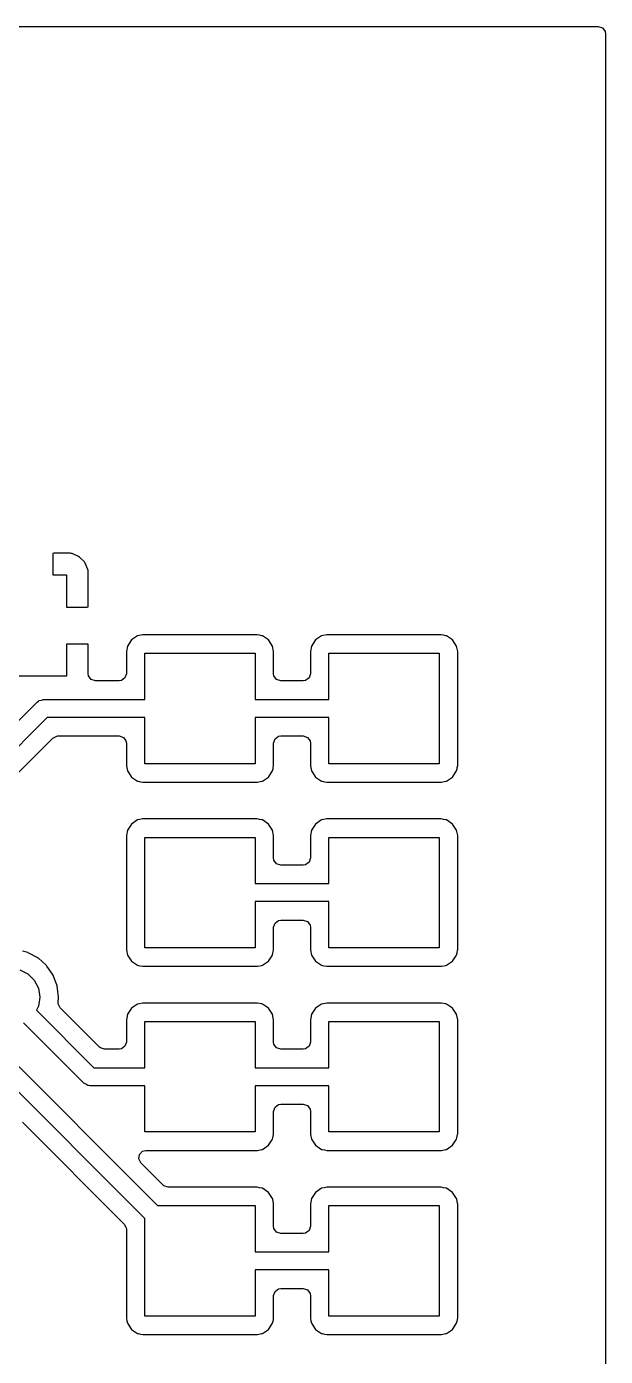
# Model space of a CAD drawing. Extents: x -0.17 to 1.37, y -0.17 to 0.97.
# Drawn here: x 1.056 to 1.37, y 0.248 to 0.97 of the extents above; entities that cross this region are included whole.
import ezdxf

# ---------------------------------------------------------------- set-up
doc = ezdxf.new("R2010")
doc.units = 0
doc.header["$MEASUREMENT"] = 0
doc.layers.add('BLACK', color=7, linetype='CONTINUOUS')

msp = doc.modelspace()

# ---------------------------------------------------------------- linework, layer by layer
at = {"layer": 'BLACK', "linetype": 'CONTINUOUS'}
for p, q in [((0.29369, 0.9703), (1.3664, 0.9703)), ((1.3664, 0.9703), (1.36869, 0.96955)), ((1.36869, 0.96955), (1.3701, 0.9676)), ((1.3701, 0.9676), (1.3703, 0.9664)), ((1.3703, 0.9664), (1.3703, -0.1664)), ((1.07012, 0.68415), (1.07, 0.68399)), ((1.07, 0.68399), (1.07, 0.6725)), ((1.07062, 0.68431), (1.07012, 0.68415)), ((1.07914, 0.68431), (1.07062, 0.68431)), ((1.07937, 0.6843), (1.07914, 0.68431)), ((1.07997, 0.68423), (1.07937, 0.6843)), ((1.08053, 0.68407), (1.07997, 0.68423)), ((1.08396, 0.68256), (1.08053, 0.68407)), ((1.08454, 0.68216), (1.08396, 0.68256)), ((1.08715, 0.67956), (1.08454, 0.68216)), ((1.08755, 0.67898), (1.08715, 0.67956)), ((1.08907, 0.67555), (1.08755, 0.67898)), ((1.07, 0.6725), (1.0775, 0.6725)), ((1.0775, 0.6725), (1.0775, 0.655)), ((1.08922, 0.67499), (1.08907, 0.67555)), ((1.0893, 0.67437), (1.08922, 0.67499)), ((1.08931, 0.67414), (1.0893, 0.67437)), ((1.08931, 0.65533), (1.08931, 0.67414)), ((1.0775, 0.655), (1.08869, 0.655)), ((1.08869, 0.655), (1.08919, 0.65516)), ((1.08919, 0.65516), (1.08931, 0.65533)), ((1.11278, 0.63722), (1.11056, 0.63391)), ((1.11609, 0.63944), (1.11278, 0.63722)), ((1.11697, 0.63961), (1.11609, 0.63944)), ((1.11883, 0.63998), (1.11697, 0.63961)), ((1.11901, 0.64002), (1.11883, 0.63998)), ((1.11883, 0.63998), (1.11883, 0.63998)), ((1.15001, 0.64002), (1.11901, 0.64002)), ((1.18099, 0.64002), (1.15001, 0.64002)), ((1.18232, 0.63975), (1.18099, 0.64002)), ((1.18353, 0.63951), (1.18232, 0.63975)), ((1.18391, 0.63944), (1.18353, 0.63951)), ((1.18353, 0.63951), (1.18353, 0.63951)), ((1.18722, 0.63722), (1.18391, 0.63944)), ((1.18944, 0.63391), (1.18722, 0.63722)), ((1.21278, 0.63722), (1.21056, 0.63391)), ((1.21609, 0.63944), (1.21278, 0.63722)), ((1.21697, 0.63961), (1.21609, 0.63944)), ((1.21883, 0.63998), (1.21697, 0.63961)), ((1.21901, 0.64002), (1.21883, 0.63998)), ((1.21883, 0.63998), (1.21883, 0.63998)), ((1.25001, 0.64002), (1.21901, 0.64002)), ((1.28099, 0.64002), (1.25001, 0.64002)), ((1.28232, 0.63975), (1.28099, 0.64002)), ((1.28353, 0.63951), (1.28232, 0.63975)), ((1.28391, 0.63944), (1.28353, 0.63951)), ((1.28353, 0.63951), (1.28353, 0.63951)), ((1.28722, 0.63722), (1.28391, 0.63944)), ((1.28944, 0.63391), (1.28722, 0.63722)), ((1.08899, 0.635), (1.0775, 0.635)), ((1.0775, 0.635), (1.0775, 0.6175)), ((1.08915, 0.63488), (1.08899, 0.635)), ((1.08931, 0.63438), (1.08915, 0.63488)), ((1.08931, 0.61884), (1.08931, 0.63438)), ((1.11056, 0.63391), (1.10998, 0.63099)), ((1.10998, 0.63099), (1.10998, 0.61884)), ((1.12, 0.60492), (1.12, 0.63)), ((1.12, 0.63), (1.18, 0.63)), ((1.18, 0.63), (1.18, 0.60492)), ((1.19002, 0.63099), (1.18944, 0.63391)), ((1.19002, 0.61884), (1.19002, 0.63099)), ((1.21056, 0.63391), (1.20998, 0.63099)), ((1.20998, 0.63099), (1.20998, 0.61884)), ((1.22, 0.60492), (1.22, 0.63)), ((1.22, 0.63), (1.28, 0.63)), ((1.28, 0.63), (1.28, 0.57)), ((1.29002, 0.63099), (1.28944, 0.63391)), ((1.29002, 0.56901), (1.29002, 0.63099)), ((1.0775, 0.6175), (1.0425, 0.6175)), ((1.0895, 0.61763), (1.08931, 0.61884)), ((1.09092, 0.61569), (1.0895, 0.61763)), ((1.09321, 0.61494), (1.09092, 0.61569)), ((1.10608, 0.61494), (1.09321, 0.61494)), ((1.10729, 0.61513), (1.10608, 0.61494)), ((1.10924, 0.61655), (1.10729, 0.61513)), ((1.10998, 0.61884), (1.10924, 0.61655)), ((1.19021, 0.61763), (1.19002, 0.61884)), ((1.19163, 0.61569), (1.19021, 0.61763)), ((1.19392, 0.61494), (1.19163, 0.61569)), ((1.20608, 0.61494), (1.19392, 0.61494)), ((1.20729, 0.61513), (1.20608, 0.61494)), ((1.20924, 0.61655), (1.20729, 0.61513)), ((1.20998, 0.61884), (1.20924, 0.61655)), ((0.93265, 0.47461), (1.06152, 0.60348)), ((1.06152, 0.60348), (1.06222, 0.604)), ((1.06222, 0.604), (1.06234, 0.60414)), ((1.06234, 0.60414), (1.06245, 0.60417)), ((1.06245, 0.60417), (1.06265, 0.60433)), ((1.06265, 0.60433), (1.06384, 0.60458)), ((1.06384, 0.60458), (1.065, 0.60492)), ((1.065, 0.60492), (1.12, 0.60492)), ((1.18, 0.60492), (1.22, 0.60492)), ((1.06704, 0.59508), (0.93817, 0.4662)), ((1.12, 0.59508), (1.06704, 0.59508)), ((1.12, 0.57), (1.12, 0.59508)), ((1.22, 0.59508), (1.18, 0.59508)), ((1.18, 0.59508), (1.18, 0.57)), ((1.22, 0.57), (1.22, 0.59508)), ((1.07005, 0.58392), (1.07219, 0.58501)), ((1.07219, 0.58501), (1.0728, 0.58506)), ((1.0728, 0.58506), (1.10608, 0.58506)), ((1.10608, 0.58506), (1.10837, 0.58432)), ((1.19271, 0.58487), (1.19392, 0.58506)), ((1.19392, 0.58506), (1.20608, 0.58506)), ((1.20608, 0.58506), (1.20837, 0.58432)), ((0.97611, 0.48998), (1.07005, 0.58392)), ((1.10837, 0.58432), (1.10979, 0.58237)), ((1.10979, 0.58237), (1.10998, 0.58116)), ((1.10998, 0.58116), (1.10998, 0.56901)), ((1.19002, 0.58116), (1.19076, 0.58345)), ((1.19002, 0.56901), (1.19002, 0.58116)), ((1.19076, 0.58345), (1.19271, 0.58487)), ((1.20837, 0.58432), (1.20979, 0.58237)), ((1.20979, 0.58237), (1.20998, 0.58116)), ((1.20998, 0.58116), (1.20998, 0.56901)), ((1.10998, 0.56901), (1.11002, 0.56883)), ((1.11002, 0.56883), (1.11002, 0.56883)), ((1.11002, 0.56883), (1.11018, 0.56799)), ((1.11018, 0.56799), (1.11056, 0.56609)), ((1.11056, 0.56609), (1.11278, 0.56278)), ((1.18, 0.57), (1.12, 0.57)), ((1.18722, 0.56278), (1.18944, 0.56609)), ((1.18944, 0.56609), (1.18967, 0.56723)), ((1.18967, 0.56723), (1.18982, 0.56802)), ((1.18982, 0.56802), (1.19002, 0.56901)), ((1.20998, 0.56901), (1.21002, 0.56883)), ((1.21002, 0.56883), (1.21002, 0.56883)), ((1.21002, 0.56883), (1.21018, 0.56799)), ((1.21018, 0.56799), (1.21056, 0.56609)), ((1.21056, 0.56609), (1.21278, 0.56278)), ((1.28, 0.57), (1.22, 0.57)), ((1.28722, 0.56278), (1.28944, 0.56609)), ((1.28944, 0.56609), (1.28967, 0.56723)), ((1.28967, 0.56723), (1.28982, 0.56802)), ((1.28982, 0.56802), (1.29002, 0.56901)), ((1.11278, 0.56278), (1.11609, 0.56056)), ((1.11609, 0.56056), (1.11647, 0.56049)), ((1.11647, 0.56049), (1.11647, 0.56049)), ((1.11647, 0.56049), (1.11768, 0.56024)), ((1.11768, 0.56024), (1.11901, 0.55998)), ((1.11901, 0.55998), (1.14999, 0.55998)), ((1.14999, 0.55998), (1.18099, 0.55998)), ((1.18099, 0.55998), (1.18117, 0.56002)), ((1.18117, 0.56002), (1.18353, 0.56049)), ((1.18117, 0.56002), (1.18117, 0.56002)), ((1.18353, 0.56049), (1.18391, 0.56056)), ((1.18391, 0.56056), (1.18722, 0.56278)), ((1.21278, 0.56278), (1.21609, 0.56056)), ((1.21609, 0.56056), (1.21647, 0.56049)), ((1.21647, 0.56049), (1.21647, 0.56049)), ((1.21647, 0.56049), (1.21768, 0.56024)), ((1.21768, 0.56024), (1.21901, 0.55998)), ((1.21901, 0.55998), (1.24999, 0.55998)), ((1.24999, 0.55998), (1.28099, 0.55998)), ((1.28099, 0.55998), (1.28117, 0.56002)), ((1.28117, 0.56002), (1.28353, 0.56049)), ((1.28117, 0.56002), (1.28117, 0.56002)), ((1.28353, 0.56049), (1.28391, 0.56056)), ((1.28391, 0.56056), (1.28722, 0.56278)), ((1.11278, 0.53722), (1.11056, 0.53391)), ((1.11609, 0.53944), (1.11278, 0.53722)), ((1.1171, 0.53964), (1.11609, 0.53944)), ((1.11883, 0.53998), (1.1171, 0.53964)), ((1.11901, 0.54002), (1.11883, 0.53998)), ((1.11883, 0.53998), (1.11883, 0.53998)), ((1.15001, 0.54002), (1.11901, 0.54002)), ((1.18099, 0.54002), (1.15001, 0.54002)), ((1.18226, 0.53977), (1.18099, 0.54002)), ((1.18353, 0.53951), (1.18226, 0.53977)), ((1.18391, 0.53944), (1.18353, 0.53951)), ((1.18353, 0.53951), (1.18353, 0.53951)), ((1.18722, 0.53722), (1.18391, 0.53944)), ((1.18944, 0.53391), (1.18722, 0.53722)), ((1.21278, 0.53722), (1.21056, 0.53391)), ((1.21609, 0.53944), (1.21278, 0.53722)), ((1.2171, 0.53964), (1.21609, 0.53944)), ((1.21883, 0.53998), (1.2171, 0.53964)), ((1.21901, 0.54002), (1.21883, 0.53998)), ((1.21883, 0.53998), (1.21883, 0.53998)), ((1.25001, 0.54002), (1.21901, 0.54002)), ((1.28099, 0.54002), (1.25001, 0.54002)), ((1.28226, 0.53977), (1.28099, 0.54002)), ((1.28353, 0.53951), (1.28226, 0.53977)), ((1.28391, 0.53944), (1.28353, 0.53951)), ((1.28353, 0.53951), (1.28353, 0.53951)), ((1.28722, 0.53722), (1.28391, 0.53944)), ((1.28944, 0.53391), (1.28722, 0.53722)), ((1.11056, 0.53391), (1.10998, 0.53099)), ((1.10998, 0.53099), (1.10998, 0.46901)), ((1.12, 0.47), (1.12, 0.53)), ((1.12, 0.53), (1.18, 0.53)), ((1.18, 0.53), (1.18, 0.50492)), ((1.19002, 0.53099), (1.18944, 0.53391)), ((1.19002, 0.51884), (1.19002, 0.53099)), ((1.21056, 0.53391), (1.20998, 0.53099)), ((1.20998, 0.53099), (1.20998, 0.51884)), ((1.22, 0.50492), (1.22, 0.53)), ((1.22, 0.53), (1.28, 0.53)), ((1.28, 0.53), (1.28, 0.47)), ((1.29002, 0.53099), (1.28944, 0.53391)), ((1.29002, 0.46901), (1.29002, 0.53099)), ((1.19021, 0.51763), (1.19002, 0.51884)), ((1.19163, 0.51568), (1.19021, 0.51763)), ((1.19392, 0.51494), (1.19163, 0.51568)), ((1.20608, 0.51494), (1.19392, 0.51494)), ((1.20729, 0.51513), (1.20608, 0.51494)), ((1.20924, 0.51655), (1.20729, 0.51513)), ((1.20998, 0.51884), (1.20924, 0.51655)), ((1.18, 0.50492), (1.22, 0.50492)), ((1.22, 0.49508), (1.18, 0.49508)), ((1.18, 0.49508), (1.18, 0.47)), ((1.22, 0.47), (1.22, 0.49508)), ((1.19076, 0.48345), (1.19271, 0.48487)), ((1.19271, 0.48487), (1.19392, 0.48506)), ((1.19392, 0.48506), (1.20608, 0.48506)), ((1.20608, 0.48506), (1.20837, 0.48431)), ((1.20837, 0.48431), (1.20979, 0.48237)), ((1.19002, 0.48116), (1.19076, 0.48345)), ((1.19002, 0.46901), (1.19002, 0.48116)), ((1.20979, 0.48237), (1.20998, 0.48116)), ((1.20998, 0.48116), (1.20998, 0.46901)), ((1.18, 0.47), (1.12, 0.47)), ((1.28, 0.47), (1.22, 0.47)), ((1.05651, 0.4674), (1.05348, 0.46816)), ((1.05671, 0.46729), (1.05651, 0.4674)), ((1.06181, 0.46459), (1.05671, 0.46729)), ((1.05671, 0.46729), (1.05671, 0.46729)), ((1.06202, 0.46448), (1.06181, 0.46459)), ((1.06219, 0.46432), (1.06202, 0.46448)), ((1.06417, 0.46256), (1.06219, 0.46432)), ((1.06219, 0.46432), (1.06219, 0.46432)), ((1.06667, 0.46033), (1.06417, 0.46256)), ((1.10998, 0.46901), (1.11056, 0.46609)), ((1.11056, 0.46609), (1.11278, 0.46278)), ((1.11278, 0.46278), (1.11609, 0.46056)), ((1.18391, 0.46056), (1.18722, 0.46278)), ((1.18722, 0.46278), (1.18944, 0.46609)), ((1.18944, 0.46609), (1.18966, 0.46721)), ((1.18966, 0.46721), (1.18998, 0.46883)), ((1.18998, 0.46883), (1.19002, 0.46901)), ((1.20998, 0.46901), (1.21056, 0.46609)), ((1.21056, 0.46609), (1.21278, 0.46278)), ((1.21278, 0.46278), (1.21609, 0.46056)), ((1.28391, 0.46056), (1.28722, 0.46278)), ((1.28722, 0.46278), (1.28944, 0.46609)), ((1.28944, 0.46609), (1.28966, 0.46721)), ((1.28966, 0.46721), (1.28998, 0.46883)), ((1.28998, 0.46883), (1.29002, 0.46901)), ((1.05207, 0.45814), (1.05646, 0.4559)), ((1.05646, 0.4559), (1.05994, 0.45242)), ((1.06681, 0.46014), (1.06667, 0.46033)), ((1.06982, 0.45575), (1.06681, 0.46014)), ((1.06681, 0.46014), (1.06681, 0.46014)), ((1.07021, 0.45519), (1.06982, 0.45575)), ((1.07029, 0.45497), (1.07021, 0.45519)), ((1.07223, 0.44984), (1.07029, 0.45497)), ((1.11609, 0.46056), (1.11647, 0.46049)), ((1.11647, 0.46049), (1.11647, 0.46049)), ((1.11647, 0.46049), (1.11743, 0.4603)), ((1.11743, 0.4603), (1.11901, 0.45998)), ((1.11901, 0.45998), (1.14999, 0.45998)), ((1.14999, 0.45998), (1.18099, 0.45998)), ((1.18099, 0.45998), (1.18117, 0.46002)), ((1.18117, 0.46002), (1.18353, 0.46049)), ((1.18117, 0.46002), (1.18117, 0.46002)), ((1.18353, 0.46049), (1.18391, 0.46056)), ((1.21609, 0.46056), (1.21647, 0.46049)), ((1.21647, 0.46049), (1.21647, 0.46049)), ((1.21647, 0.46049), (1.21743, 0.4603)), ((1.21743, 0.4603), (1.21901, 0.45998)), ((1.21901, 0.45998), (1.24999, 0.45998)), ((1.24999, 0.45998), (1.28099, 0.45998)), ((1.28099, 0.45998), (1.28117, 0.46002)), ((1.28117, 0.46002), (1.28353, 0.46049)), ((1.28117, 0.46002), (1.28117, 0.46002)), ((1.28353, 0.46049), (1.28391, 0.46056)), ((1.05994, 0.45242), (1.06218, 0.44803)), ((1.06218, 0.44803), (1.06295, 0.44316)), ((1.07241, 0.44936), (1.07223, 0.44984)), ((1.07244, 0.44912), (1.07241, 0.44936)), ((1.07258, 0.44795), (1.07244, 0.44912)), ((1.07244, 0.44912), (1.07244, 0.44912)), ((1.07316, 0.44316), (1.07258, 0.44795)), ((1.06295, 0.44316), (1.06218, 0.4383)), ((1.0729, 0.4408), (1.07314, 0.44249)), ((1.07291, 0.43964), (1.0729, 0.4408)), ((1.07314, 0.44249), (1.07315, 0.44262)), ((1.07314, 0.44249), (1.07314, 0.44249)), ((1.07315, 0.44262), (1.07316, 0.44316)), ((1.02316, 0.43379), (1.12696, 0.33)), ((1.06218, 0.4383), (1.06112, 0.43621)), ((1.06112, 0.43621), (1.0924, 0.40492)), ((1.074, 0.4375), (1.07291, 0.43964)), ((1.09541, 0.41608), (1.074, 0.4375)), ((1.11056, 0.43391), (1.10998, 0.43099)), ((1.11278, 0.43722), (1.11056, 0.43391)), ((1.11609, 0.43944), (1.11278, 0.43722)), ((1.11712, 0.43964), (1.11609, 0.43944)), ((1.11883, 0.43998), (1.11712, 0.43964)), ((1.11901, 0.44002), (1.11883, 0.43998)), ((1.11883, 0.43998), (1.11883, 0.43998)), ((1.15001, 0.44002), (1.11901, 0.44002)), ((1.18099, 0.44002), (1.15001, 0.44002)), ((1.18232, 0.43976), (1.18099, 0.44002)), ((1.18353, 0.43951), (1.18232, 0.43976)), ((1.18391, 0.43944), (1.18353, 0.43951)), ((1.18353, 0.43951), (1.18353, 0.43951)), ((1.18722, 0.43722), (1.18391, 0.43944)), ((1.18944, 0.43391), (1.18722, 0.43722)), ((1.19002, 0.43099), (1.18944, 0.43391)), ((1.21056, 0.43391), (1.20998, 0.43099)), ((1.21278, 0.43722), (1.21056, 0.43391)), ((1.21609, 0.43944), (1.21278, 0.43722)), ((1.21712, 0.43964), (1.21609, 0.43944)), ((1.21883, 0.43998), (1.21712, 0.43964)), ((1.21901, 0.44002), (1.21883, 0.43998)), ((1.21883, 0.43998), (1.21883, 0.43998)), ((1.25001, 0.44002), (1.21901, 0.44002)), ((1.28099, 0.44002), (1.25001, 0.44002)), ((1.28232, 0.43976), (1.28099, 0.44002)), ((1.28353, 0.43951), (1.28232, 0.43976)), ((1.28391, 0.43944), (1.28353, 0.43951)), ((1.28353, 0.43951), (1.28353, 0.43951)), ((1.28722, 0.43722), (1.28391, 0.43944)), ((1.28944, 0.43391), (1.28722, 0.43722)), ((1.29002, 0.43099), (1.28944, 0.43391)), ((1.08689, 0.39652), (1.05416, 0.42925)), ((1.10998, 0.43099), (1.10998, 0.41884)), ((1.12, 0.40492), (1.12, 0.43)), ((1.12, 0.43), (1.18, 0.43)), ((1.18, 0.43), (1.18, 0.40492)), ((1.19002, 0.41884), (1.19002, 0.43099)), ((1.20998, 0.43099), (1.20998, 0.41884)), ((1.22, 0.40492), (1.22, 0.43)), ((1.22, 0.43), (1.28, 0.43)), ((1.28, 0.43), (1.28, 0.37)), ((1.29002, 0.36901), (1.29002, 0.43099)), ((1.12, 0.32304), (1.01765, 0.42539)), ((1.09588, 0.41569), (1.09541, 0.41608)), ((1.09817, 0.41494), (1.09588, 0.41569)), ((1.10608, 0.41494), (1.09817, 0.41494)), ((1.10729, 0.41513), (1.10608, 0.41494)), ((1.10924, 0.41655), (1.10729, 0.41513)), ((1.10998, 0.41884), (1.10924, 0.41655)), ((1.19021, 0.41763), (1.19002, 0.41884)), ((1.19163, 0.41569), (1.19021, 0.41763)), ((1.19392, 0.41494), (1.19163, 0.41569)), ((1.20608, 0.41494), (1.19392, 0.41494)), ((1.20729, 0.41513), (1.20608, 0.41494)), ((1.20924, 0.41655), (1.20729, 0.41513)), ((1.20998, 0.41884), (1.20924, 0.41655)), ((1.0924, 0.40492), (1.12, 0.40492)), ((1.18, 0.40492), (1.22, 0.40492)), ((1.08795, 0.39594), (1.08689, 0.39652)), ((1.08897, 0.39528), (1.08795, 0.39594)), ((1.08922, 0.39525), (1.08897, 0.39528)), ((1.08932, 0.39519), (1.08922, 0.39525)), ((1.0895, 0.3952), (1.08932, 0.39519)), ((1.09037, 0.39508), (1.0895, 0.3952)), ((1.12, 0.39508), (1.09037, 0.39508)), ((1.12, 0.37), (1.12, 0.39508)), ((1.22, 0.39508), (1.18, 0.39508)), ((1.18, 0.39508), (1.18, 0.37)), ((1.22, 0.37), (1.22, 0.39508)), ((1.19002, 0.38116), (1.19076, 0.38345)), ((1.19076, 0.38345), (1.19271, 0.38487)), ((1.19271, 0.38487), (1.19392, 0.38506)), ((1.19392, 0.38506), (1.20608, 0.38506)), ((1.20608, 0.38506), (1.20837, 0.38432)), ((1.20837, 0.38432), (1.20979, 0.38237)), ((1.19002, 0.36901), (1.19002, 0.38116)), ((1.20979, 0.38237), (1.20998, 0.38116)), ((1.20998, 0.38116), (1.20998, 0.36901)), ((1.05346, 0.37541), (1.10884, 0.32003)), ((1.18, 0.37), (1.12, 0.37)), ((1.18959, 0.36685), (1.18993, 0.36858)), ((1.18993, 0.36858), (1.19002, 0.36901)), ((1.20998, 0.36901), (1.21002, 0.36883)), ((1.21002, 0.36883), (1.21002, 0.36883)), ((1.21002, 0.36883), (1.21007, 0.36858)), ((1.21007, 0.36858), (1.21056, 0.36609)), ((1.28, 0.37), (1.22, 0.37)), ((1.28959, 0.36685), (1.28993, 0.36858)), ((1.28993, 0.36858), (1.29002, 0.36901)), ((1.18391, 0.36056), (1.18722, 0.36278)), ((1.18722, 0.36278), (1.18944, 0.36609)), ((1.18944, 0.36609), (1.18959, 0.36685)), ((1.21056, 0.36609), (1.21278, 0.36278)), ((1.21278, 0.36278), (1.21609, 0.36056)), ((1.28391, 0.36056), (1.28722, 0.36278)), ((1.28722, 0.36278), (1.28944, 0.36609)), ((1.28944, 0.36609), (1.28959, 0.36685)), ((1.11671, 0.35547), (1.11709, 0.35785)), ((1.1178, 0.35333), (1.11671, 0.35547)), ((1.11709, 0.35785), (1.11879, 0.35956)), ((1.11879, 0.35956), (1.12056, 0.35998)), ((1.12056, 0.35998), (1.17416, 0.35998)), ((1.17416, 0.35998), (1.18099, 0.35998)), ((1.18099, 0.35998), (1.18117, 0.36002)), ((1.18117, 0.36002), (1.18353, 0.36049)), ((1.18117, 0.36002), (1.18117, 0.36002)), ((1.18353, 0.36049), (1.18391, 0.36056)), ((1.21609, 0.36056), (1.21647, 0.36049)), ((1.21647, 0.36049), (1.21647, 0.36049)), ((1.21647, 0.36049), (1.21768, 0.36024)), ((1.21768, 0.36024), (1.21901, 0.35998)), ((1.21901, 0.35998), (1.24999, 0.35998)), ((1.24999, 0.35998), (1.28099, 0.35998)), ((1.28099, 0.35998), (1.28117, 0.36002)), ((1.28117, 0.36002), (1.28353, 0.36049)), ((1.28117, 0.36002), (1.28117, 0.36002)), ((1.28353, 0.36049), (1.28391, 0.36056)), ((1.12997, 0.34116), (1.1178, 0.35333)), ((1.13043, 0.34076), (1.12997, 0.34116)), ((1.13272, 0.34002), (1.13043, 0.34076)), ((1.1757, 0.34002), (1.13272, 0.34002)), ((1.18099, 0.34002), (1.1757, 0.34002)), ((1.18232, 0.33975), (1.18099, 0.34002)), ((1.18353, 0.33951), (1.18232, 0.33975)), ((1.18391, 0.33944), (1.18353, 0.33951)), ((1.18353, 0.33951), (1.18353, 0.33951)), ((1.18722, 0.33722), (1.18391, 0.33944)), ((1.21609, 0.33944), (1.21278, 0.33722)), ((1.21749, 0.33972), (1.21609, 0.33944)), ((1.21883, 0.33998), (1.21749, 0.33972)), ((1.21901, 0.34002), (1.21883, 0.33998)), ((1.21883, 0.33998), (1.21883, 0.33998)), ((1.25001, 0.34002), (1.21901, 0.34002)), ((1.28099, 0.34002), (1.25001, 0.34002)), ((1.28232, 0.33975), (1.28099, 0.34002)), ((1.28353, 0.33951), (1.28232, 0.33975)), ((1.28391, 0.33944), (1.28353, 0.33951)), ((1.28353, 0.33951), (1.28353, 0.33951)), ((1.28722, 0.33722), (1.28391, 0.33944)), ((1.18944, 0.33391), (1.18722, 0.33722)), ((1.18951, 0.33353), (1.18944, 0.33391)), ((1.18997, 0.33122), (1.18951, 0.33353)), ((1.21056, 0.33391), (1.20998, 0.33099)), ((1.21278, 0.33722), (1.21056, 0.33391)), ((1.28944, 0.33391), (1.28722, 0.33722)), ((1.28951, 0.33353), (1.28944, 0.33391)), ((1.28997, 0.33122), (1.28951, 0.33353)), ((1.12696, 0.33), (1.18, 0.33)), ((1.18, 0.33), (1.18, 0.30492)), ((1.19002, 0.33099), (1.18997, 0.33122)), ((1.19002, 0.31884), (1.19002, 0.33099)), ((1.20998, 0.33099), (1.20998, 0.31884)), ((1.22, 0.30492), (1.22, 0.33)), ((1.22, 0.33), (1.28, 0.33)), ((1.28, 0.33), (1.28, 0.27)), ((1.29002, 0.33099), (1.28997, 0.33122)), ((1.29002, 0.26901), (1.29002, 0.33099)), ((1.10884, 0.32003), (1.10993, 0.31788)), ((1.10993, 0.31788), (1.10998, 0.31728)), ((1.12, 0.27), (1.12, 0.32304)), ((1.19021, 0.31763), (1.19002, 0.31884)), ((1.20998, 0.31884), (1.20924, 0.31655)), ((1.10998, 0.31728), (1.10998, 0.29321)), ((1.19163, 0.31568), (1.19021, 0.31763)), ((1.19392, 0.31494), (1.19163, 0.31568)), ((1.20608, 0.31494), (1.19392, 0.31494)), ((1.20729, 0.31513), (1.20608, 0.31494)), ((1.20924, 0.31655), (1.20729, 0.31513)), ((1.18, 0.30492), (1.22, 0.30492)), ((1.10998, 0.29321), (1.10998, 0.26901)), ((1.22, 0.29508), (1.18, 0.29508)), ((1.18, 0.29508), (1.18, 0.27)), ((1.22, 0.27), (1.22, 0.29508)), ((1.19002, 0.28116), (1.19076, 0.28345)), ((1.19076, 0.28345), (1.19271, 0.28487)), ((1.19271, 0.28487), (1.19392, 0.28506)), ((1.19392, 0.28506), (1.20608, 0.28506)), ((1.20608, 0.28506), (1.20837, 0.28431)), ((1.20837, 0.28431), (1.20979, 0.28237)), ((1.20979, 0.28237), (1.20998, 0.28116)), ((1.19002, 0.26901), (1.19002, 0.28116)), ((1.20998, 0.28116), (1.20998, 0.26901)), ((1.10998, 0.26901), (1.11002, 0.26883)), ((1.11002, 0.26883), (1.11002, 0.26882)), ((1.11002, 0.26882), (1.11028, 0.2675)), ((1.11028, 0.2675), (1.11056, 0.26609)), ((1.18, 0.27), (1.12, 0.27)), ((1.18944, 0.26609), (1.18967, 0.26728)), ((1.18967, 0.26728), (1.18986, 0.26823)), ((1.18986, 0.26823), (1.19002, 0.26901)), ((1.20998, 0.26901), (1.21002, 0.26883)), ((1.21002, 0.26883), (1.21002, 0.26882)), ((1.21002, 0.26882), (1.21028, 0.2675)), ((1.21028, 0.2675), (1.21056, 0.26609)), ((1.28, 0.27), (1.22, 0.27)), ((1.28944, 0.26609), (1.28967, 0.26728)), ((1.28967, 0.26728), (1.28986, 0.26823)), ((1.28986, 0.26823), (1.29002, 0.26901)), ((1.11056, 0.26609), (1.11278, 0.26278)), ((1.11278, 0.26278), (1.11609, 0.26056)), ((1.11609, 0.26056), (1.11647, 0.26049)), ((1.11647, 0.26049), (1.11647, 0.26049)), ((1.11647, 0.26049), (1.11768, 0.26025)), ((1.11768, 0.26025), (1.11901, 0.25998)), ((1.11901, 0.25998), (1.14999, 0.25998)), ((1.14999, 0.25998), (1.18099, 0.25998)), ((1.18099, 0.25998), (1.18117, 0.26002)), ((1.18117, 0.26002), (1.18353, 0.26049)), ((1.18117, 0.26002), (1.18117, 0.26002)), ((1.18353, 0.26049), (1.18391, 0.26056)), ((1.18391, 0.26056), (1.18722, 0.26278)), ((1.18722, 0.26278), (1.18944, 0.26609)), ((1.21056, 0.26609), (1.21278, 0.26278)), ((1.21278, 0.26278), (1.21609, 0.26056)), ((1.21609, 0.26056), (1.21647, 0.26049)), ((1.21647, 0.26049), (1.21647, 0.26049)), ((1.21647, 0.26049), (1.21768, 0.26025)), ((1.21768, 0.26025), (1.21901, 0.25998)), ((1.21901, 0.25998), (1.24999, 0.25998)), ((1.24999, 0.25998), (1.28099, 0.25998)), ((1.28099, 0.25998), (1.28117, 0.26002)), ((1.28117, 0.26002), (1.28353, 0.26049)), ((1.28117, 0.26002), (1.28117, 0.26002)), ((1.28353, 0.26049), (1.28391, 0.26056)), ((1.28391, 0.26056), (1.28722, 0.26278)), ((1.28722, 0.26278), (1.28944, 0.26609))]:
    msp.add_line(p, q, dxfattribs=at)

doc.saveas('drawing.dxf')
